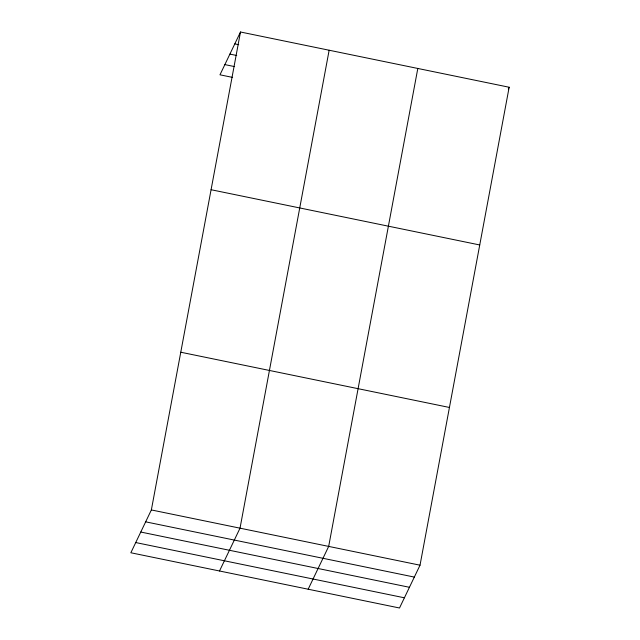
<?xml version="1.0" encoding="UTF-8"?>
<svg xmlns="http://www.w3.org/2000/svg" width="640" height="640" viewBox="0 0 640 640"><rect width="100%" height="100%" fill="white"/><g stroke="black" fill="none" stroke-linecap="round" stroke-linejoin="round"><path stroke-width="0.96" d="M151.36 509.944L240.488 32L509.152 87.24L420.024 565.192L399.512 608L130.848 552.76L151.36 509.944L420.024 565.192M329.144 50.232L240.024 528.176L219.512 570.984M417.808 68.456L328.68 546.408L308.168 589.216M240.488 32L219.976 74.808L232.64 77.416M508.336 88.944L509.152 87.24M234.792 43.888L238.688 44.696M229.904 54.096L236.72 55.496M224.864 64.608L234.608 66.608M211.08 189.72L479.736 244.968M180.776 352.224L449.432 407.464M145.664 521.84L414.328 577.08M140.776 532.04L409.432 587.288M135.744 542.552L404.4 597.8"/></g></svg>
